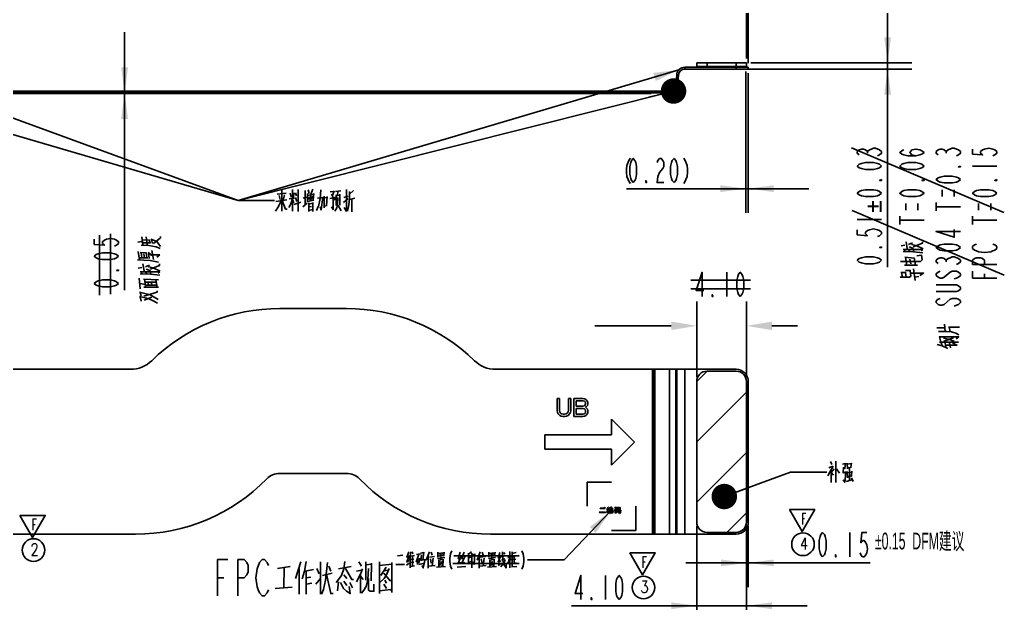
# Model space of a CAD drawing. Header units: millimetres. Extents: x 0 to 210, y 0 to 297.
# Drawn here: x 55.2 to 136.4, y 187.6 to 235.8 of the extents above; entities that cross this region are included whole.
import ezdxf
from ezdxf.enums import TextEntityAlignment as Align

# ---------------------------------------------------------------- set-up
doc = ezdxf.new("R2010")
doc.units = ezdxf.units.MM
doc.header["$LTSCALE"] = 19.36
doc.layers.get('0').update_dxf_attribs({"linetype": 'CONTINUOUS'})
doc.layers.add('00_COSMETICS', color=7, linetype='CONTINUOUS')
doc.layers.add('備註', color=1, linetype='CONTINUOUS')
doc.styles.get("Standard").update_dxf_attribs({"font": 'SIMPLEX.SHX', "width": 0.56})
doc.dimstyles.new('DIMSTYLE_1', dxfattribs={"dimtxt": 2, "dimasz": 2.1, "dimexe": 2, "dimexo": 0.35, "dimgap": 0.5, "dimtad": 1, "dimzin": 0, "dimdsep": 46, "dimtxsty": 'Standard', "dimcen": 0.09, "dimazin": 0, "dimtol": 1, "dimtp": 0.03, "dimtm": 0.03, "dimtfac": 1, "dimtofl": 0, "dimtmove": 0, "dimatfit": 3, "dimfxl": 0, "dimtolj": 1, "dimtzin": 0, "dimarcsym": 0})
doc.dimstyles.new('DIMSTYLE_3', dxfattribs={"dimtxt": 2, "dimasz": 2.1, "dimexe": 2, "dimexo": 0.35, "dimgap": 0.5, "dimtad": 1, "dimzin": 0, "dimdsep": 46, "dimtxsty": 'Standard', "dimcen": 0.09, "dimazin": 0, "dimtp": 0.01, "dimtm": 0.01, "dimtfac": 1, "dimtofl": 0, "dimtmove": 0, "dimatfit": 3, "dimfxl": 0, "dimtolj": 1, "dimtzin": 0, "dimarcsym": 0})
doc.dimstyles.get("Standard").update_dxf_attribs({"dimtxt": 2, "dimasz": 2.1, "dimexe": 2, "dimexo": 0.35, "dimtad": 1, "dimzin": 0, "dimdsep": 46, "dimtxsty": 'Standard', "dimcen": 0.09, "dimazin": 0, "dimtol": 1, "dimtp": 0.01, "dimtm": 0.01, "dimtfac": 1, "dimtofl": 0, "dimtmove": 0, "dimatfit": 3, "dimfxl": 0, "dimtolj": 1, "dimtzin": 0, "dimarcsym": 0})

# ---------------------------------------------------------------- blocks, each defined once
blk = doc.blocks.new('_FILLED')
at = {"color": 0, "linetype": 'ByBlock'}
blk.add_solid([(0, 0), (-1, 0.133), (-1, -0.133)], dxfattribs=at)
blk = doc.blocks.new('*D033')
at = {"color": 2}
for p, q in [((126.777, 232.192), (126.777, 237.192)), ((126.777, 237.192), (126.777, 231.937)), ((115.486, 232.192), (128.777, 232.192)), ((114.636, 231.682), (128.777, 231.682)), ((126.777, 215.35), (126.777, 231.937)), ((126.777, 231.682), (126.777, 215.35))]:
    blk.add_line(p, q, dxfattribs=at)
at = {"color": 2, "xscale": 2.1, "yscale": 2.1, "zscale": 2.1}
for p, rotation in [((126.777, 232.192), 270), ((126.777, 231.682), 90)]:
    blk.add_blockref('_FILLED', p, dxfattribs=dict(at, rotation=rotation))
blk = doc.blocks.new('*D366')
at = {"color": 2}
for p, q in [((63.866, 229.722), (63.866, 234.722)), ((63.866, 234.722), (63.866, 229.697)), ((63.866, 213.446), (63.866, 229.697)), ((63.866, 229.672), (63.866, 213.446))]:
    blk.add_line(p, q, dxfattribs=at)
at = {"color": 2, "xscale": 2.1, "yscale": 2.1, "zscale": 2.1}
for p, rotation in [((63.866, 229.722), 270), ((63.866, 229.672), 90)]:
    blk.add_blockref('_FILLED', p, dxfattribs=dict(at, rotation=rotation))
blk = doc.blocks.new('*D699')
at = {"color": 2}
for p, q in [((115.136, 193.97), (115.136, 188.955)), ((115.286, 193.97), (115.286, 188.955)), ((115.136, 190.955), (110.136, 190.955)), ((110.136, 190.955), (115.211, 190.955)), ((125.34, 190.955), (115.211, 190.955)), ((115.286, 190.955), (125.34, 190.955))]:
    blk.add_line(p, q, dxfattribs=at)
at = {"color": 2, "xscale": 2.1, "yscale": 2.1, "zscale": 2.1}
blk.add_blockref('_FILLED', (115.136, 190.955), dxfattribs=at)
at = {"color": 2, "xscale": 2.1, "yscale": 2.1, "zscale": 2.1, "rotation": 180}
blk.add_blockref('_FILLED', (115.286, 190.955), dxfattribs=at)
blk = doc.blocks.new('*D91212')
at = {"color": 2}
for p, q in [((115.086, 231.482), (115.086, 219.817)), ((115.286, 231.332), (115.286, 219.817)), ((115.086, 221.817), (105.245, 221.817)), ((105.245, 221.817), (115.186, 221.817)), ((120.286, 221.817), (115.186, 221.817)), ((115.286, 221.817), (120.286, 221.817))]:
    blk.add_line(p, q, dxfattribs=at)
at = {"color": 2, "xscale": 2.1, "yscale": 2.1, "zscale": 2.1}
blk.add_blockref('_FILLED', (115.086, 221.817), dxfattribs=at)
at = {"color": 2, "xscale": 2.1, "yscale": 2.1, "zscale": 2.1, "rotation": 180}
blk.add_blockref('_FILLED', (115.286, 221.817), dxfattribs=at)
blk = doc.blocks.new('*D101313')
at = {"color": 2}
for p, q in [((115.136, 232.542), (115.136, 241.853)), ((115.286, 232.182), (115.286, 241.853)), ((115.136, 239.853), (110.136, 239.853)), ((110.136, 239.853), (115.211, 239.853)), ((125.327, 239.853), (115.211, 239.853)), ((115.286, 239.853), (125.327, 239.853))]:
    blk.add_line(p, q, dxfattribs=at)
at = {"color": 2, "xscale": 2.1, "yscale": 2.1, "zscale": 2.1}
blk.add_blockref('_FILLED', (115.136, 239.853), dxfattribs=at)
at = {"color": 2, "xscale": 2.1, "yscale": 2.1, "zscale": 2.1, "rotation": 180}
blk.add_blockref('_FILLED', (115.286, 239.853), dxfattribs=at)
blk = doc.blocks.new('*D212424')
at = {"color": 2}
for p, q in [((111.036, 193.97), (111.036, 185.422)), ((115.136, 193.97), (115.136, 185.422)), ((111.036, 187.422), (100.726, 187.422)), ((100.726, 187.422), (113.086, 187.422)), ((120.136, 187.422), (113.086, 187.422)), ((115.136, 187.422), (120.136, 187.422))]:
    blk.add_line(p, q, dxfattribs=at)
at = {"color": 2, "xscale": 2.1, "yscale": 2.1, "zscale": 2.1}
blk.add_blockref('_FILLED', (111.036, 187.422), dxfattribs=at)
at = {"color": 2, "xscale": 2.1, "yscale": 2.1, "zscale": 2.1, "rotation": 180}
blk.add_blockref('_FILLED', (115.136, 187.422), dxfattribs=at)

msp = doc.modelspace()

# ---------------------------------------------------------------- linework, layer by layer
at = {"color": 7}
for p, q in [((115.136, 232.192), (111.036, 232.192)), ((111.036, 231.892), (111.036, 232.192)), ((115.136, 231.892), (115.136, 232.192)), ((110.063, 231.832), (115.286, 231.832)), ((110.063, 231.682), (115.286, 231.682)), ((115.136, 231.892), (111.036, 231.892)), ((111.086, 231.832), (111.086, 231.892)), ((115.086, 231.832), (115.086, 231.892)), ((115.286, 231.682), (115.286, 231.832)), ((109.311, 230.356), (109.386, 231.212)), ((109.46, 230.343), (109.535, 231.198)), ((42.329, 229.872), (108.783, 229.872)), ((42.329, 229.722), (108.783, 229.722)), ((107.283, 229.672), (43.829, 229.672)), ((107.283, 229.722), (107.283, 229.672)), ((82.157, 211.936), (76.657, 211.936)), ((35.876, 206.92), (64.352, 206.92)), ((94.462, 206.92), (114.286, 206.92)), ((111.886, 206.77), (114.286, 206.77)), ((111.036, 194.32), (111.036, 205.92)), ((115.136, 205.92), (115.136, 194.32)), ((115.286, 194.32), (115.286, 205.92)), ((82.157, 198.336), (76.657, 198.336)), ((35.876, 193.32), (64.767, 193.32)), ((94.047, 193.32), (114.286, 193.32)), ((114.286, 193.47), (111.886, 193.47))]:
    msp.add_line(p, q, dxfattribs=at)
at = {"color": 9}
for p, q in [((111.886, 231.832), (111.886, 232.192)), ((114.286, 231.682), (114.286, 232.192)), ((110.063, 231.682), (110.063, 231.832)), ((109.535, 231.198), (109.386, 231.212)), ((64.767, 229.722), (64.767, 229.872)), ((75.582, 229.722), (75.582, 229.872)), ((76.657, 229.722), (76.657, 229.872)), ((82.157, 229.722), (82.157, 229.872)), ((83.231, 229.722), (83.231, 229.872)), ((94.047, 229.722), (94.047, 229.872)), ((108.783, 229.722), (108.783, 229.872)), ((109.46, 230.343), (109.311, 230.356)), ((108.783, 193.32), (108.783, 206.92)), ((109.311, 193.32), (109.311, 206.92)), ((109.386, 206.92), (109.386, 193.32)), ((110.063, 206.92), (110.063, 193.32))]:
    msp.add_line(p, q, dxfattribs=at)
at = {"color": 2}
for p, q in [((125.11, 224.737), (125.11, 224.877)), ((131.61, 224.737), (131.61, 224.877)), ((133.777, 223.687), (135.777, 223.687)), ((76.818, 221.773), (76.818, 219.967)), ((77.698, 221.741), (77.698, 219.967)), ((78.178, 219.934), (78.178, 221.741)), ((78.764, 221.676), (78.764, 220.483)), ((79.004, 221.709), (79.084, 221.418)), ((79.378, 221.773), (79.218, 221.354)), ((80.044, 221.709), (79.991, 220.967)), ((81.138, 221.644), (81.004, 221.257)), ((81.244, 221.58), (81.698, 221.644)), ((82.151, 221.741), (82.151, 219.934)), ((82.418, 221.354), (82.738, 221.676)), ((131.277, 221.167), (131.277, 221.727)), ((132.277, 221.167), (132.277, 221.727)), ((77.244, 220.902), (76.338, 220.773)), ((76.444, 221.354), (77.191, 221.451)), ((76.604, 221.257), (76.684, 220.935)), ((76.951, 220.87), (77.058, 221.322)), ((77.431, 220.967), (77.884, 221.031)), ((77.511, 221.451), (77.591, 221.128)), ((77.698, 220.935), (77.831, 220.644)), ((77.858, 221.483), (77.751, 221.031)), ((77.964, 221.483), (78.044, 221.225)), ((77.964, 221.096), (78.071, 220.773)), ((78.578, 221.031), (78.871, 221.128)), ((78.951, 221.418), (78.951, 220.709)), ((78.951, 221.257), (79.431, 221.354)), ((78.951, 220.773), (79.458, 220.87)), ((79.031, 221.128), (79.111, 220.935)), ((79.191, 221.322), (79.191, 220.805)), ((79.378, 221.225), (79.218, 220.935)), ((79.458, 221.418), (79.404, 220.87)), ((79.778, 221.031), (80.204, 221.096)), ((79.991, 220.999), (79.858, 220.354)), ((80.311, 221.193), (80.311, 220.225)), ((80.311, 221.064), (80.551, 221.096)), ((80.578, 221.16), (80.524, 220.418)), ((80.791, 220.999), (81.191, 221.096)), ((80.818, 221.547), (81.111, 221.58)), ((80.924, 221.354), (81.058, 221.096)), ((81.218, 221.128), (81.138, 220.87)), ((81.298, 221.322), (81.298, 220.418)), ((81.298, 221.225), (81.618, 221.289)), ((81.458, 221.58), (81.431, 221.257)), ((81.618, 221.354), (81.618, 220.451)), ((81.911, 220.676), (82.311, 220.999)), ((82.311, 221.193), (81.938, 221.096)), ((82.418, 220.935), (82.844, 221.031)), ((82.604, 220.967), (82.604, 219.902)), ((77.831, 220.515), (78.391, 220.709)), ((78.551, 220.322), (78.924, 220.612)), ((79.058, 220.644), (79.058, 219.934)), ((79.058, 220.547), (79.378, 220.612)), ((79.058, 220.322), (79.271, 220.354)), ((79.058, 220.031), (79.378, 220.096)), ((79.378, 220.676), (79.378, 219.934)), ((79.831, 220.354), (79.698, 220.031)), ((80.578, 220.418), (80.311, 220.386)), ((81.484, 220.418), (81.724, 219.999)), ((81.964, 220.257), (82.151, 219.934)), ((128.277, 220.047), (128.277, 220.607)), ((129.277, 220.047), (129.277, 220.607)), ((130.777, 219.977), (130.777, 220.677)), ((130.777, 220.327), (132.777, 220.327)), ((134.277, 220.047), (134.277, 220.607)), ((135.277, 220.047), (135.277, 220.607)), ((124.277, 219.27), (126.277, 219.27)), ((127.777, 218.857), (127.777, 219.557)), ((127.777, 219.207), (129.777, 219.207)), ((133.777, 218.857), (133.777, 219.557)), ((133.777, 219.207), (135.777, 219.207)), ((65.383, 217.153), (65.286, 217.846)), ((65.899, 217.58), (65.383, 217.606)), ((65.737, 217.18), (65.641, 217.846)), ((65.963, 217.34), (65.899, 217.606)), ((66.157, 217.286), (66.092, 217.633)), ((64.963, 217.393), (65.286, 217.473)), ((65.383, 217.34), (65.995, 217.34)), ((66.512, 217.473), (66.834, 217.046)), ((127.906, 217.1), (128.196, 217.153)), ((128.067, 216.807), (129.648, 216.807)), ((128.196, 216.647), (128.164, 216.807)), ((128.39, 216.887), (128.293, 217.447)), ((128.487, 217.207), (128.841, 217.34)), ((128.583, 216.647), (128.519, 216.78)), ((128.551, 217.02), (128.906, 216.887)), ((128.938, 216.62), (128.906, 216.78)), ((129.68, 216.807), (129.551, 216.7)), ((65.092, 215.953), (64.995, 216.646)), ((65.641, 216.513), (65.157, 216.54)), ((65.157, 216.113), (65.77, 216.113)), ((65.221, 216.54), (65.286, 216.113)), ((65.512, 216.113), (65.447, 216.433)), ((65.705, 216.113), (65.641, 216.54)), ((66.125, 216.326), (65.802, 216.54)), ((65.899, 216.06), (65.834, 216.513)), ((66.254, 215.98), (66.125, 216.726)), ((66.77, 216.353), (66.512, 216.166)), ((128.067, 216.647), (128.906, 216.62)), ((128.196, 216.167), (128.97, 216.087)), ((128.358, 215.5), (128.261, 216.14)), ((128.68, 215.607), (128.616, 216.007)), ((128.906, 216.62), (129.68, 216.513)), ((128.97, 216.113), (129.067, 215.5)), ((64.995, 215.26), (65.286, 215.313)), ((65.479, 215.046), (65.383, 215.606)), ((65.576, 215.366), (65.931, 215.5)), ((65.641, 215.18), (65.995, 215.046)), ((128.164, 215.5), (129.229, 215.5)), ((129.035, 214.247), (128.906, 215.207)), ((131.61, 215.777), (131.61, 215.917)), ((65.06, 214.433), (65.157, 213.553)), ((65.157, 214.966), (66.737, 214.966)), ((65.157, 214.806), (65.995, 214.78)), ((65.286, 214.806), (65.254, 214.966)), ((66.673, 214.3), (65.415, 214.353)), ((65.512, 214.326), (65.608, 213.686)), ((65.673, 214.806), (65.608, 214.94)), ((66.028, 214.78), (65.995, 214.94)), ((65.995, 214.78), (66.77, 214.673)), ((66.77, 214.966), (66.641, 214.86)), ((113.51, 214.92), (113.51, 212.92)), ((127.938, 214.913), (127.97, 214.513)), ((129.358, 214.567), (129.003, 214.513)), ((134.777, 214.447), (134.777, 214.797)), ((65.576, 213.926), (65.125, 214.006)), ((65.447, 213.686), (66.673, 213.686)), ((65.576, 214.113), (66.479, 214.113)), ((65.576, 213.873), (66.512, 213.873)), ((65.802, 214.06), (65.834, 213.873)), ((66.125, 213.873), (66.092, 214.06)), ((66.544, 213.686), (66.447, 214.3)), ((65.221, 212.966), (65.157, 213.26)), ((65.221, 212.54), (65.157, 212.886)), ((65.479, 212.62), (66.125, 212.86)), ((111.036, 206.27), (111.036, 212.504)), ((115.136, 206.27), (115.136, 212.504)), ((108.936, 210.504), (102.636, 210.504)), ((117.236, 210.504), (119.336, 210.504)), ((130.841, 210.353), (131.487, 210.353)), ((131.519, 210.033), (131.454, 210.647)), ((131.809, 210.407), (132.712, 210.407)), ((131.906, 210.033), (131.874, 210.407)), ((131.164, 209.153), (131.067, 209.607)), ((131.422, 209.233), (132.196, 209.527)), ((131.067, 209.153), (132.616, 209.153)), ((131.261, 208.86), (131.196, 209.1)), ((131.583, 208.753), (131.519, 209.073)), ((131.97, 208.7), (131.874, 209.1)), ((107.383, 206.856), (107.447, 206.92)), ((107.383, 206.756), (107.546, 206.92)), ((107.383, 206.657), (107.583, 206.857)), ((107.383, 206.557), (107.583, 206.757)), ((107.383, 206.458), (107.583, 206.658)), ((107.383, 206.358), (107.583, 206.558)), ((107.383, 206.259), (107.583, 206.459)), ((107.383, 206.159), (107.583, 206.359)), ((107.383, 206.059), (107.583, 206.259)), ((111.036, 205.92), (111.886, 206.77)), ((107.383, 205.96), (107.583, 206.16)), ((107.383, 205.86), (107.583, 206.06)), ((107.383, 205.761), (107.583, 205.961)), ((107.383, 205.661), (107.583, 205.861)), ((107.383, 205.562), (107.583, 205.762)), ((107.383, 205.462), (107.583, 205.662)), ((107.383, 205.363), (107.583, 205.563)), ((107.383, 205.263), (107.583, 205.463)), ((107.383, 205.163), (107.583, 205.363)), ((107.383, 205.064), (107.583, 205.264)), ((107.383, 204.964), (107.583, 205.164)), ((107.383, 204.865), (107.583, 205.065)), ((107.383, 204.765), (107.583, 204.965)), ((107.383, 204.666), (107.583, 204.866)), ((107.383, 204.566), (107.583, 204.766)), ((107.383, 204.466), (107.583, 204.666)), ((111.036, 200.942), (115.136, 205.042)), ((107.383, 204.367), (107.583, 204.567)), ((107.383, 204.267), (107.583, 204.467)), ((107.383, 204.168), (107.583, 204.368)), ((107.383, 204.068), (107.583, 204.268)), ((107.383, 203.969), (107.583, 204.169)), ((107.383, 203.869), (107.583, 204.069)), ((107.383, 203.77), (107.583, 203.97)), ((107.383, 203.67), (107.583, 203.87)), ((107.383, 203.57), (107.583, 203.77)), ((107.383, 203.471), (107.583, 203.671)), ((107.383, 203.371), (107.583, 203.571)), ((107.383, 203.272), (107.583, 203.472)), ((107.383, 203.172), (107.583, 203.372)), ((107.383, 203.073), (107.583, 203.273)), ((107.383, 202.973), (107.583, 203.173)), ((107.383, 202.874), (107.583, 203.074)), ((107.383, 202.774), (107.583, 202.974)), ((107.383, 202.674), (107.583, 202.874)), ((107.383, 202.575), (107.583, 202.775)), ((107.383, 202.475), (107.583, 202.675)), ((107.383, 202.376), (107.583, 202.576)), ((107.383, 202.276), (107.583, 202.476)), ((107.383, 202.177), (107.583, 202.377)), ((107.383, 202.077), (107.583, 202.277)), ((107.383, 201.977), (107.583, 202.177)), ((107.383, 201.878), (107.583, 202.078)), ((107.383, 201.778), (107.583, 201.978)), ((107.383, 201.679), (107.583, 201.879)), ((107.383, 201.579), (107.583, 201.779)), ((107.383, 201.48), (107.583, 201.68)), ((107.383, 201.38), (107.583, 201.58)), ((107.383, 201.281), (107.583, 201.481)), ((107.383, 201.181), (107.583, 201.381)), ((107.383, 201.081), (107.583, 201.281)), ((107.383, 200.982), (107.583, 201.182)), ((107.383, 200.882), (107.583, 201.082)), ((107.383, 200.783), (107.583, 200.983)), ((107.383, 200.683), (107.583, 200.883)), ((107.383, 200.584), (107.583, 200.784)), ((107.383, 200.484), (107.583, 200.684)), ((107.383, 200.384), (107.583, 200.584)), ((107.383, 200.285), (107.583, 200.485)), ((107.383, 200.185), (107.583, 200.385)), ((107.383, 200.086), (107.583, 200.286)), ((107.383, 199.986), (107.583, 200.186)), ((107.383, 199.887), (107.583, 200.087)), ((107.383, 199.787), (107.583, 199.987)), ((107.383, 199.688), (107.583, 199.888)), ((107.383, 199.588), (107.583, 199.788)), ((111.036, 195.964), (115.136, 200.064)), ((107.383, 199.488), (107.583, 199.688)), ((107.383, 199.389), (107.583, 199.589)), ((107.383, 199.289), (107.583, 199.489)), ((107.383, 199.19), (107.583, 199.39)), ((107.383, 199.09), (107.583, 199.29)), ((107.383, 198.991), (107.583, 199.191)), ((107.383, 198.891), (107.583, 199.091)), ((107.383, 198.792), (107.583, 198.992)), ((121.931, 198.805), (122.251, 198.934)), ((122.064, 199.321), (122.171, 199.063)), ((122.518, 199.353), (122.518, 197.579)), ((123.264, 199.159), (123.051, 199.095)), ((123.238, 198.772), (123.291, 199.192)), ((123.451, 199.192), (123.478, 198.708)), ((123.771, 199.159), (123.478, 199.095)), ((123.744, 198.837), (123.798, 199.192)), ((107.383, 198.692), (107.583, 198.892)), ((107.383, 198.592), (107.583, 198.792)), ((107.383, 198.493), (107.583, 198.693)), ((107.383, 198.393), (107.583, 198.593)), ((107.383, 198.294), (107.583, 198.494)), ((107.383, 198.194), (107.583, 198.394)), ((107.383, 198.095), (107.583, 198.295)), ((107.383, 197.995), (107.583, 198.195)), ((107.383, 197.895), (107.583, 198.095)), ((122.118, 198.611), (122.118, 197.579)), ((122.571, 198.708), (122.811, 198.353)), ((123.131, 198.837), (123.104, 198.353)), ((123.104, 198.385), (123.291, 198.45)), ((123.131, 198.74), (123.291, 198.772)), ((123.451, 198.482), (123.478, 197.966)), ((123.478, 198.772), (123.798, 198.837)), ((123.798, 198.45), (123.478, 198.385)), ((123.478, 198.03), (123.824, 198.127)), ((123.638, 198.772), (123.638, 197.74)), ((123.798, 198.127), (123.824, 198.514)), ((107.383, 197.796), (107.583, 197.996)), ((107.383, 197.696), (107.583, 197.896)), ((107.383, 197.597), (107.583, 197.797)), ((107.383, 197.497), (107.583, 197.697)), ((107.383, 197.398), (107.583, 197.598)), ((107.383, 197.298), (107.583, 197.498)), ((107.383, 197.199), (107.583, 197.399)), ((107.383, 197.099), (107.583, 197.299)), ((123.371, 197.676), (123.851, 197.805)), ((123.798, 197.966), (123.931, 197.676)), ((107.383, 196.999), (107.583, 197.199)), ((107.383, 196.9), (107.583, 197.1)), ((107.383, 196.8), (107.583, 197)), ((107.383, 196.701), (107.583, 196.901)), ((107.383, 196.601), (107.583, 196.801)), ((107.383, 196.502), (107.583, 196.702)), ((107.383, 196.402), (107.583, 196.602)), ((107.383, 196.303), (107.583, 196.503)), ((107.383, 196.203), (107.583, 196.403)), ((107.383, 196.103), (107.583, 196.303)), ((107.383, 196.004), (107.583, 196.204)), ((107.383, 195.904), (107.583, 196.104)), ((107.383, 195.805), (107.583, 196.005)), ((107.383, 195.705), (107.583, 195.905)), ((107.383, 195.606), (107.583, 195.806)), ((107.383, 195.506), (107.583, 195.706)), ((107.383, 195.406), (107.583, 195.606)), ((107.383, 195.307), (107.583, 195.507)), ((107.383, 195.207), (107.583, 195.407)), ((107.383, 195.108), (107.583, 195.308)), ((107.383, 195.008), (107.583, 195.208)), ((107.383, 194.909), (107.583, 195.109)), ((107.383, 194.809), (107.583, 195.009)), ((107.383, 194.71), (107.583, 194.91)), ((113.52, 193.47), (115.136, 195.086)), ((107.383, 194.61), (107.583, 194.81)), ((107.383, 194.51), (107.583, 194.71)), ((107.383, 194.411), (107.583, 194.611)), ((107.383, 194.311), (107.583, 194.511)), ((107.383, 194.212), (107.583, 194.412)), ((107.383, 194.112), (107.583, 194.312)), ((107.383, 194.013), (107.583, 194.213)), ((107.383, 193.913), (107.583, 194.113)), ((107.383, 193.813), (107.583, 194.013)), ((107.383, 193.714), (107.583, 193.914)), ((107.383, 193.614), (107.583, 193.814)), ((107.383, 193.515), (107.583, 193.715)), ((107.383, 193.415), (107.583, 193.615)), ((107.387, 193.32), (107.583, 193.516)), ((107.487, 193.32), (107.583, 193.416)), ((123.66, 193.455), (123.66, 191.455)), ((87.296, 191.874), (87.136, 191.414)), ((87.636, 191.705), (87.576, 191.874)), ((88.116, 191.68), (87.916, 191.003)), ((87.936, 191.656), (88.256, 191.705)), ((88.276, 191.753), (88.536, 191.801)), ((88.336, 191.608), (88.296, 191.172)), ((88.536, 191.85), (88.456, 191.197)), ((88.996, 191.874), (88.736, 191.172)), ((89.156, 191.85), (89.236, 191.584)), ((89.696, 191.826), (89.696, 191.439)), ((90.196, 191.777), (89.696, 191.729)), ((89.876, 191.729), (89.876, 191.56)), ((90.036, 191.729), (90.016, 191.56)), ((90.176, 191.56), (90.216, 191.826)), ((91.536, 191.85), (91.356, 191.293)), ((91.856, 191.85), (91.656, 191.293)), ((92.456, 191.874), (92.216, 191.68)), ((92.216, 191.753), (92.216, 190.906)), ((92.496, 191.753), (92.496, 190.543)), ((92.496, 191.632), (92.736, 191.68)), ((93.196, 191.874), (92.936, 191.172)), ((93.356, 191.85), (93.436, 191.584)), ((93.896, 191.826), (93.896, 191.439)), ((94.396, 191.777), (93.896, 191.729)), ((94.076, 191.729), (94.076, 191.56)), ((94.236, 191.729), (94.216, 191.56)), ((94.376, 191.56), (94.416, 191.826)), ((94.796, 191.801), (94.656, 191.342)), ((95.136, 191.801), (95.216, 191.68)), ((95.636, 191.898), (95.636, 190.543)), ((95.816, 191.874), (95.816, 190.64)), ((95.816, 191.729), (96.156, 191.801)), ((78.389, 191.032), (78.189, 190.355)), ((80.029, 188.371), (80.029, 191.032)), ((83.189, 191.032), (83.389, 190.693)), ((83.749, 191.032), (83.749, 189.532)), ((84.229, 190.839), (83.749, 190.79)), ((84.189, 189.484), (84.229, 190.935)), ((84.869, 191.032), (84.869, 188.419)), ((85.909, 190.839), (84.869, 190.742)), ((85.909, 188.516), (85.909, 190.984)), ((86.236, 190.81), (86.936, 190.834)), ((86.356, 191.535), (86.816, 191.584)), ((87.096, 191.414), (87.296, 191.463)), ((87.096, 191.003), (87.336, 191.148)), ((87.096, 190.761), (87.336, 190.93)), ((87.336, 191.56), (87.136, 191.051)), ((87.416, 191.511), (87.416, 190.543)), ((87.756, 191.56), (87.476, 191.511)), ((87.476, 191.245), (87.716, 191.269)), ((87.476, 190.979), (87.716, 191.003)), ((87.596, 191.535), (87.596, 190.713)), ((88.016, 191.342), (88.016, 190.834)), ((88.016, 191.269), (88.176, 191.293)), ((88.176, 190.979), (88.016, 190.955)), ((88.136, 190.834), (88.496, 190.906)), ((88.176, 191.342), (88.156, 190.979)), ((88.276, 191.148), (88.616, 191.221)), ((88.896, 191.584), (88.896, 190.519)), ((88.996, 191.414), (89.416, 191.487)), ((89.076, 191.293), (89.156, 190.93)), ((89.316, 191.342), (89.236, 190.713)), ((89.656, 191.318), (90.256, 191.39)), ((89.696, 191.511), (90.216, 191.56)), ((90.116, 191.221), (89.776, 191.172)), ((89.776, 191.221), (89.776, 190.592)), ((89.776, 191.027), (90.036, 191.051)), ((90.036, 190.93), (89.776, 190.882)), ((89.776, 190.761), (90.036, 190.785)), ((89.956, 191.463), (89.936, 191.172)), ((90.096, 190.64), (90.136, 191.269)), ((91.336, 191.293), (91.536, 191.342)), ((91.336, 190.93), (91.576, 190.979)), ((91.616, 191.511), (91.376, 190.93)), ((91.636, 191.293), (91.836, 191.342)), ((91.656, 190.93), (91.916, 190.979)), ((91.916, 191.487), (91.676, 190.93)), ((92.196, 190.858), (92.416, 191.1)), ((92.216, 191.366), (92.416, 191.414)), ((93.096, 191.584), (93.096, 190.519)), ((93.196, 191.414), (93.616, 191.487)), ((93.276, 191.293), (93.356, 190.93)), ((93.516, 191.342), (93.436, 190.713)), ((93.856, 191.318), (94.456, 191.39)), ((93.896, 191.511), (94.416, 191.56)), ((94.316, 191.221), (93.976, 191.172)), ((93.976, 191.221), (93.976, 190.592)), ((93.976, 191.027), (94.236, 191.051)), ((94.236, 190.93), (93.976, 190.882)), ((93.976, 190.761), (94.236, 190.785)), ((94.156, 191.463), (94.136, 191.172)), ((94.296, 190.64), (94.336, 191.269)), ((94.636, 191.342), (94.816, 191.414)), ((94.896, 191.124), (94.656, 191.003)), ((94.656, 190.737), (94.896, 190.906)), ((94.876, 191.56), (94.676, 191.027)), ((94.936, 191.414), (95.216, 191.56)), ((94.936, 191.172), (95.256, 191.293)), ((95.636, 191.39), (95.456, 190.882)), ((95.476, 191.39), (95.756, 191.463)), ((95.636, 191.342), (95.736, 191.172)), ((95.856, 191.463), (96.116, 191.535)), ((95.856, 190.906), (96.156, 190.955)), ((95.876, 191.221), (96.116, 191.269)), ((95.976, 191.511), (95.976, 190.93)), ((76.469, 190.5), (77.509, 190.645)), ((77.029, 190.597), (76.989, 188.903)), ((78.189, 190.355), (77.949, 189.677)), ((78.269, 190.5), (78.269, 188.371)), ((78.749, 190.258), (79.429, 190.403)), ((78.829, 190.258), (78.829, 188.371)), ((79.709, 190.5), (79.909, 190.064)), ((80.189, 189.919), (80.989, 190.113)), ((80.709, 190.693), (80.869, 190.258)), ((81.509, 190.452), (82.549, 190.645)), ((81.949, 189.968), (82.189, 189.677)), ((82.989, 190.258), (83.389, 190.355)), ((83.309, 190.016), (83.309, 188.468)), ((85.429, 190.597), (84.989, 189.919)), ((85.269, 190.306), (85.589, 190.355)), ((87.476, 190.664), (87.776, 190.713)), ((88.956, 190.689), (89.476, 190.737)), ((89.596, 190.592), (90.316, 190.664)), ((91.276, 190.592), (91.996, 190.664)), ((93.156, 190.689), (93.676, 190.737)), ((93.796, 190.592), (94.516, 190.664)), ((95.776, 190.616), (96.196, 190.664)), ((71.529, 189.726), (72.054, 189.726)), ((78.829, 189.726), (79.229, 189.774)), ((79.309, 189.29), (78.829, 189.193)), ((79.629, 189.193), (80.029, 189.677)), ((81.509, 189.387), (81.429, 188.661)), ((81.949, 189.435), (82.189, 189.097)), ((82.429, 189.339), (82.669, 188.903)), ((83.309, 189.871), (83.549, 189.581)), ((84.909, 189.339), (85.269, 189.677)), ((85.229, 189.193), (85.469, 188.855)), ((85.309, 189.532), (85.469, 189.29)), ((103.526, 189.922), (103.526, 187.922)), ((76.269, 188.855), (77.669, 188.952)), ((84.869, 188.661), (85.829, 188.758)), ((85.909, 188.613), (85.829, 188.758))]:
    msp.add_line(p, q, dxfattribs=at)
at = {"color": 4}
for p, q in [((107.383, 206.92), (107.383, 193.32)), ((107.583, 206.92), (107.583, 193.32)), ((104.006, 197.62), (102.006, 197.62)), ((102.006, 197.62), (102.006, 195.62)), ((103.006, 195.138), (103.459, 195.138)), ((103.016, 195.108), (103.006, 195.138)), ((103.547, 195.108), (103.016, 195.108)), ((103.065, 195.472), (103.399, 195.472)), ((103.085, 195.443), (103.065, 195.472)), ((103.488, 195.443), (103.085, 195.443)), ((103.399, 195.472), (103.439, 195.512)), ((103.439, 195.512), (103.449, 195.512)), ((103.449, 195.512), (103.498, 195.453)), ((103.459, 195.138), (103.488, 195.177)), ((103.498, 195.453), (103.488, 195.443)), ((103.488, 195.177), (103.498, 195.177)), ((103.498, 195.177), (103.557, 195.118)), ((103.557, 195.118), (103.547, 195.108)), ((103.626, 195.364), (103.646, 195.374)), ((103.655, 195.315), (103.626, 195.364)), ((103.626, 195.128), (103.842, 195.167)), ((103.655, 195.069), (103.626, 195.128)), ((103.636, 195.236), (103.655, 195.246)), ((103.665, 195.187), (103.636, 195.236)), ((103.646, 195.374), (103.685, 195.453)), ((103.734, 195.345), (103.655, 195.315)), ((103.655, 195.246), (103.685, 195.266)), ((103.852, 195.148), (103.655, 195.069)), ((103.705, 195.197), (103.665, 195.187)), ((103.685, 195.453), (103.714, 195.551)), ((103.744, 195.463), (103.685, 195.374)), ((103.685, 195.374), (103.754, 195.374)), ((103.685, 195.266), (103.734, 195.345)), ((103.813, 195.384), (103.705, 195.246)), ((103.705, 195.246), (103.823, 195.256)), ((103.823, 195.236), (103.705, 195.197)), ((103.714, 195.551), (103.773, 195.512)), ((103.773, 195.512), (103.744, 195.463)), ((103.754, 195.374), (103.793, 195.463)), ((103.793, 195.463), (103.842, 195.423)), ((103.793, 195.285), (103.842, 195.384)), ((103.793, 195.276), (103.793, 195.285)), ((103.803, 195.276), (103.793, 195.276)), ((103.862, 195.345), (103.803, 195.276)), ((103.842, 195.423), (103.813, 195.384)), ((103.823, 195.256), (103.832, 195.246)), ((103.832, 195.246), (103.823, 195.236)), ((103.842, 195.384), (103.882, 195.482)), ((103.842, 195.167), (103.852, 195.167)), ((103.852, 195.167), (103.852, 195.148)), ((103.862, 195.03), (103.862, 195.345)), ((103.872, 195.02), (103.862, 195.03)), ((103.911, 195.039), (103.872, 195.02)), ((103.882, 195.482), (103.901, 195.551)), ((103.901, 195.551), (103.96, 195.522)), ((103.941, 195.502), (103.911, 195.433)), ((103.911, 195.433), (104.069, 195.433)), ((103.911, 195.413), (103.98, 195.413)), ((103.911, 195.335), (103.911, 195.413)), ((103.98, 195.335), (103.911, 195.335)), ((103.911, 195.305), (103.98, 195.305)), ((103.911, 195.226), (103.911, 195.305)), ((103.98, 195.226), (103.911, 195.226)), ((103.911, 195.197), (103.98, 195.197)), ((103.911, 195.098), (103.911, 195.197)), ((103.98, 195.098), (103.911, 195.098)), ((104.157, 195.079), (103.911, 195.079)), ((103.911, 195.079), (103.911, 195.039)), ((103.96, 195.512), (103.941, 195.502)), ((103.96, 195.561), (103.97, 195.561)), ((103.96, 195.551), (103.96, 195.561)), ((103.98, 195.512), (103.96, 195.551)), ((103.96, 195.522), (103.96, 195.512)), ((103.97, 195.561), (104.029, 195.512)), ((104, 195.463), (103.98, 195.512)), ((103.98, 195.413), (103.98, 195.335)), ((103.98, 195.305), (103.98, 195.226)), ((103.98, 195.197), (103.98, 195.098)), ((104, 195.443), (104, 195.463)), ((104.029, 195.443), (104, 195.443)), ((104.029, 195.512), (104.049, 195.502)), ((104.049, 195.482), (104.029, 195.443)), ((104.138, 195.413), (104.029, 195.413)), ((104.029, 195.413), (104.029, 195.335)), ((104.029, 195.335), (104.059, 195.335)), ((104.128, 195.305), (104.029, 195.305)), ((104.029, 195.305), (104.029, 195.226)), ((104.029, 195.226), (104.069, 195.226)), ((104.138, 195.197), (104.029, 195.197)), ((104.029, 195.197), (104.029, 195.098)), ((104.029, 195.098), (104.088, 195.098)), ((104.049, 195.502), (104.049, 195.482)), ((104.059, 195.335), (104.088, 195.354)), ((104.069, 195.433), (104.098, 195.472)), ((104.069, 195.226), (104.098, 195.256)), ((104.088, 195.354), (104.098, 195.354)), ((104.088, 195.098), (104.108, 195.138)), ((104.098, 195.472), (104.147, 195.423)), ((104.098, 195.354), (104.138, 195.325)), ((104.098, 195.256), (104.147, 195.207)), ((104.108, 195.138), (104.118, 195.138)), ((104.118, 195.138), (104.157, 195.079)), ((104.138, 195.325), (104.128, 195.305)), ((104.147, 195.423), (104.138, 195.413)), ((104.147, 195.207), (104.138, 195.197)), ((104.256, 195.236), (104.305, 195.335)), ((104.266, 195.226), (104.256, 195.236)), ((104.266, 195.522), (104.423, 195.522)), ((104.275, 195.502), (104.266, 195.522)), ((104.275, 195.226), (104.266, 195.226)), ((104.344, 195.502), (104.275, 195.502)), ((104.315, 195.276), (104.275, 195.226)), ((104.305, 195.335), (104.334, 195.423)), ((104.315, 195.049), (104.315, 195.276)), ((104.364, 195.079), (104.315, 195.049)), ((104.334, 195.423), (104.344, 195.502)), ((104.403, 195.502), (104.364, 195.364)), ((104.364, 195.364), (104.403, 195.364)), ((104.364, 195.335), (104.403, 195.335)), ((104.364, 195.167), (104.364, 195.335)), ((104.403, 195.167), (104.364, 195.167)), ((104.403, 195.138), (104.364, 195.138)), ((104.364, 195.138), (104.364, 195.079)), ((104.492, 195.502), (104.403, 195.502)), ((104.403, 195.364), (104.423, 195.384)), ((104.403, 195.335), (104.403, 195.167)), ((104.403, 195.108), (104.403, 195.138)), ((104.413, 195.098), (104.403, 195.108)), ((104.452, 195.118), (104.413, 195.098)), ((104.423, 195.522), (104.452, 195.551)), ((104.423, 195.384), (104.472, 195.354)), ((104.452, 195.551), (104.462, 195.551)), ((104.472, 195.345), (104.452, 195.325)), ((104.452, 195.325), (104.452, 195.118)), ((104.462, 195.551), (104.492, 195.502)), ((104.462, 195.217), (104.63, 195.217)), ((104.472, 195.187), (104.462, 195.217)), ((104.472, 195.354), (104.472, 195.345)), ((104.699, 195.187), (104.472, 195.187)), ((104.482, 195.295), (104.502, 195.315)), ((104.531, 195.256), (104.482, 195.295)), ((104.492, 195.532), (104.659, 195.532)), ((104.512, 195.502), (104.492, 195.532)), ((104.502, 195.315), (104.531, 195.482)), ((104.659, 195.502), (104.512, 195.502)), ((104.531, 195.482), (104.59, 195.453)), ((104.551, 195.276), (104.531, 195.256)), ((104.571, 195.433), (104.551, 195.305)), ((104.551, 195.305), (104.639, 195.305)), ((104.718, 195.276), (104.551, 195.276)), ((104.59, 195.443), (104.571, 195.433)), ((104.59, 195.453), (104.59, 195.443)), ((104.6, 195.108), (104.679, 195.098)), ((104.6, 195.089), (104.6, 195.108)), ((104.639, 195.079), (104.6, 195.089)), ((104.63, 195.217), (104.649, 195.246)), ((104.639, 195.305), (104.659, 195.502)), ((104.649, 195.069), (104.639, 195.079)), ((104.649, 195.246), (104.659, 195.246)), ((104.659, 195.039), (104.649, 195.069)), ((104.659, 195.532), (104.689, 195.561)), ((104.659, 195.246), (104.699, 195.197)), ((104.669, 195.03), (104.659, 195.039)), ((104.718, 195.059), (104.669, 195.03)), ((104.679, 195.098), (104.699, 195.118)), ((104.689, 195.561), (104.738, 195.512)), ((104.718, 195.482), (104.689, 195.305)), ((104.689, 195.305), (104.718, 195.305)), ((104.699, 195.118), (104.718, 195.276)), ((104.699, 195.197), (104.699, 195.187)), ((104.738, 195.502), (104.718, 195.482)), ((104.718, 195.305), (104.738, 195.335)), ((104.748, 195.098), (104.718, 195.059)), ((104.738, 195.512), (104.738, 195.502)), ((104.738, 195.335), (104.787, 195.295)), ((104.777, 195.266), (104.748, 195.098)), ((104.787, 195.285), (104.777, 195.266)), ((104.787, 195.295), (104.787, 195.285)), ((106.006, 193.62), (106.006, 195.62)), ((106.006, 193.62), (104.006, 193.62))]:
    msp.add_line(p, q, dxfattribs=at)
at = {"color": 2}
for points in [[(124.444, 224.597), (124.277, 224.737), (124.277, 224.877), (124.444, 225.017), (124.61, 225.087), (124.777, 225.087), (124.944, 225.017), (125.11, 224.877), (125.277, 225.017), (125.444, 225.087), (125.61, 225.157), (125.777, 225.157), (126.11, 225.017)], [(126.11, 225.017), (126.277, 224.877), (126.277, 224.737), (126.11, 224.597), (125.944, 224.527)], [(129.11, 224.527), (128.777, 224.597), (128.61, 224.807), (128.777, 225.017), (129.11, 225.087), (129.444, 225.017), (129.61, 224.947), (129.777, 224.807), (129.61, 224.667), (129.444, 224.597), (129.11, 224.527), (128.444, 224.527), (128.11, 224.597), (127.944, 224.667), (127.777, 224.807), (127.944, 224.947), (128.11, 225.017)], [(130.944, 224.597), (130.777, 224.737), (130.777, 224.877), (130.944, 225.017), (131.11, 225.087), (131.277, 225.087), (131.444, 225.017), (131.61, 224.877), (131.777, 225.017), (132.11, 225.157)], [(132.11, 225.157), (132.277, 225.157), (132.444, 225.087), (132.61, 225.017), (132.777, 224.877), (132.777, 224.737), (132.61, 224.597), (132.444, 224.527)], [(133.777, 225.087), (133.777, 224.667), (134.61, 224.597), (134.444, 224.737), (134.444, 224.877), (134.61, 225.017), (134.777, 225.087), (135.11, 225.157), (135.444, 225.087), (135.61, 225.017), (135.777, 224.877), (135.777, 224.737), (135.61, 224.597), (135.444, 224.527)], [(105.805, 222.317), (105.665, 222.483), (105.595, 222.65), (105.525, 222.983), (105.525, 223.65), (105.595, 223.983), (105.665, 224.15), (105.805, 224.317), (105.945, 224.15), (106.015, 223.983), (106.085, 223.65), (106.085, 222.983), (106.015, 222.65), (105.945, 222.483), (105.805, 222.317)], [(107.765, 223.983), (107.835, 224.15), (107.975, 224.317), (108.115, 224.317), (108.255, 224.15), (108.325, 223.983), (108.325, 223.65), (108.255, 223.483)], [(109.165, 222.317), (109.025, 222.483), (108.955, 222.65), (108.885, 222.983), (108.885, 223.65), (108.955, 223.983), (109.025, 224.15), (109.165, 224.317), (109.305, 224.15), (109.375, 223.983), (109.445, 223.65), (109.445, 222.983), (109.375, 222.65), (109.305, 222.483), (109.165, 222.317)], [(108.255, 223.483), (107.975, 223.15), (107.835, 222.817), (107.765, 222.317), (108.325, 222.317)], [(126.277, 223.687), (126.11, 223.547), (125.944, 223.477), (125.61, 223.407), (124.944, 223.407), (124.61, 223.477), (124.444, 223.547), (124.277, 223.687), (124.444, 223.827), (124.61, 223.897), (124.944, 223.967), (125.61, 223.967), (125.944, 223.897), (126.11, 223.827), (126.277, 223.687)], [(129.777, 223.687), (129.61, 223.547), (129.444, 223.477), (129.11, 223.407), (128.444, 223.407), (128.11, 223.477), (127.944, 223.547), (127.777, 223.687), (127.944, 223.827), (128.11, 223.897), (128.444, 223.967), (129.11, 223.967), (129.444, 223.897), (129.61, 223.827), (129.777, 223.687)], [(132.777, 223.687), (132.777, 223.617), (132.61, 223.617), (132.777, 223.687)], [(106.925, 222.317), (106.855, 222.317), (106.855, 222.483), (106.925, 222.317)], [(126.277, 222.567), (126.277, 222.497), (126.11, 222.497), (126.277, 222.567)], [(129.777, 222.567), (129.777, 222.497), (129.61, 222.497), (129.777, 222.567)], [(132.777, 222.567), (132.61, 222.427), (132.444, 222.357), (132.11, 222.287), (131.444, 222.287), (131.11, 222.357), (130.944, 222.427), (130.777, 222.567), (130.944, 222.707), (131.11, 222.777), (131.444, 222.847), (132.11, 222.847), (132.444, 222.777), (132.61, 222.707), (132.777, 222.567)], [(135.777, 222.567), (135.777, 222.497), (135.61, 222.497), (135.777, 222.567)], [(126.277, 221.447), (126.11, 221.307), (125.944, 221.237), (125.61, 221.167), (124.944, 221.167), (124.61, 221.237), (124.444, 221.307), (124.277, 221.447), (124.444, 221.587), (124.61, 221.657), (124.944, 221.727), (125.61, 221.727), (125.944, 221.657), (126.11, 221.587), (126.277, 221.447)], [(129.777, 221.447), (129.61, 221.307), (129.444, 221.237), (129.11, 221.167), (128.444, 221.167), (128.11, 221.237), (127.944, 221.307), (127.777, 221.447), (127.944, 221.587), (128.11, 221.657), (128.444, 221.727), (129.11, 221.727), (129.444, 221.657), (129.61, 221.587), (129.777, 221.447)], [(135.777, 221.447), (135.61, 221.307), (135.444, 221.237), (135.11, 221.167), (134.444, 221.167), (134.11, 221.237), (133.944, 221.307), (133.777, 221.447), (133.944, 221.587), (134.11, 221.657), (134.444, 221.727), (135.11, 221.727), (135.444, 221.657), (135.61, 221.587), (135.777, 221.447)], [(76.844, 220.838), (77.138, 220.128), (77.271, 220.128)], [(77.698, 220.999), (77.564, 220.58), (77.404, 220.257)], [(80.204, 221.128), (80.071, 220.064), (79.991, 220.322)], [(81.058, 221.031), (81.058, 220.096), (80.924, 220.322)], [(81.458, 221.096), (81.431, 220.483), (81.378, 220.225), (81.191, 219.967)], [(82.418, 221.58), (82.418, 220.967), (82.364, 220.483), (82.231, 219.967)], [(76.764, 220.805), (76.551, 220.354), (76.311, 219.967)], [(124.277, 218.43), (124.277, 218.01), (125.11, 217.94), (124.944, 218.08), (124.944, 218.22), (125.11, 218.36), (125.277, 218.43), (125.61, 218.5), (125.944, 218.43), (126.11, 218.36), (126.277, 218.22), (126.277, 218.08), (126.11, 217.94), (125.944, 217.87)], [(132.777, 218.297), (130.777, 218.297), (132.277, 217.807), (132.277, 218.437)], [(61.366, 217.646), (61.366, 217.226), (62.2, 217.156), (62.033, 217.296), (62.033, 217.436), (62.2, 217.576), (62.366, 217.646), (62.7, 217.716), (63.033, 217.646), (63.2, 217.576), (63.366, 217.436), (63.366, 217.296), (63.2, 217.156), (63.033, 217.086)], [(66.512, 217.473), (66.318, 217.553), (66.028, 217.66)], [(66.254, 217.286), (66.834, 217.766), (66.834, 217.873)], [(65.221, 217.153), (65.866, 217.126), (66.479, 217.02), (66.802, 216.886)], [(126.277, 217.03), (126.277, 216.96), (126.11, 216.96), (126.277, 217.03)], [(128.745, 217.207), (129.132, 217.127), (129.712, 216.86)], [(128.874, 217.02), (129.648, 217.313), (129.648, 217.447)], [(132.777, 216.967), (132.61, 216.827), (132.444, 216.757), (132.11, 216.687), (131.444, 216.687), (131.11, 216.757), (130.944, 216.827), (130.777, 216.967), (130.944, 217.107), (131.11, 217.177), (131.444, 217.247), (132.11, 217.247), (132.444, 217.177), (132.61, 217.107), (132.777, 216.967)], [(135.444, 217.247), (135.61, 217.177), (135.777, 217.037), (135.777, 216.897), (135.61, 216.757), (135.444, 216.687), (135.277, 216.617), (134.777, 216.547), (134.277, 216.617), (134.11, 216.687), (133.944, 216.757), (133.777, 216.897), (133.777, 217.037), (133.944, 217.177), (134.11, 217.247)], [(63.366, 216.246), (63.2, 216.106), (63.033, 216.036), (62.7, 215.966), (62.033, 215.966), (61.7, 216.036), (61.533, 216.106), (61.366, 216.246), (61.533, 216.386), (61.7, 216.456), (62.033, 216.526), (62.7, 216.526), (63.033, 216.456), (63.2, 216.386), (63.366, 216.246)], [(64.931, 215.953), (65.963, 215.9), (66.673, 215.766)], [(65.995, 216.3), (66.189, 216.353), (66.77, 216.353)], [(126.277, 215.91), (126.11, 215.77), (125.944, 215.7), (125.61, 215.63), (124.944, 215.63), (124.61, 215.7), (124.444, 215.77), (124.277, 215.91), (124.444, 216.05), (124.61, 216.12), (124.944, 216.19), (125.61, 216.19), (125.944, 216.12), (126.11, 216.05), (126.277, 215.91)], [(127.841, 215.82), (129.487, 215.82), (129.551, 215.873), (129.616, 215.953), (129.583, 216.327), (129.196, 216.273)], [(130.944, 215.637), (130.777, 215.777), (130.777, 215.917), (130.944, 216.057), (131.11, 216.127), (131.277, 216.127), (131.444, 216.057), (131.61, 215.917), (131.777, 216.057), (131.944, 216.127), (132.11, 216.197), (132.277, 216.197)], [(132.277, 216.197), (132.61, 216.057), (132.777, 215.917), (132.777, 215.777), (132.61, 215.637), (132.444, 215.567)], [(135.777, 215.567), (133.777, 215.567), (133.777, 215.917), (133.944, 216.057), (134.11, 216.127), (134.444, 216.127), (134.61, 216.057), (134.777, 215.917), (134.777, 215.567)], [(65.834, 215.366), (66.221, 215.286), (66.802, 215.02)], [(65.963, 215.18), (66.737, 215.473), (66.737, 215.606)], [(63.366, 215.126), (63.366, 215.056), (63.2, 215.056), (63.366, 215.126)], [(111.48, 212.92), (111.48, 214.92), (110.99, 213.42), (111.62, 213.42)], [(114.63, 212.92), (114.49, 213.087), (114.42, 213.253), (114.35, 213.587), (114.35, 214.253), (114.42, 214.587), (114.49, 214.753), (114.63, 214.92), (114.77, 214.753), (114.84, 214.587), (114.91, 214.253), (114.91, 213.587), (114.84, 213.253), (114.77, 213.087), (114.63, 212.92)], [(127.809, 214.513), (128.583, 214.513), (128.68, 214.593), (128.648, 215.073), (128.261, 215.073)], [(127.874, 214.913), (128.261, 214.913), (128.293, 214.513)], [(128.648, 214.86), (129.745, 214.86), (129.422, 214.647)], [(131.11, 215.007), (130.944, 214.937), (130.777, 214.797), (130.777, 214.657), (130.944, 214.517), (131.11, 214.447), (131.277, 214.447), (131.444, 214.517), (131.944, 214.937)], [(131.944, 214.937), (132.11, 215.007), (132.444, 215.007), (132.61, 214.937), (132.777, 214.797), (132.777, 214.657), (132.61, 214.517), (132.444, 214.447), (132.277, 214.377)], [(135.777, 214.447), (133.777, 214.447), (133.777, 215.007)], [(63.366, 214.006), (63.2, 213.866), (63.033, 213.796), (62.7, 213.726), (62.033, 213.726), (61.7, 213.796), (61.533, 213.866), (61.366, 214.006), (61.533, 214.146), (61.7, 214.216), (62.033, 214.286), (62.7, 214.286), (63.033, 214.216), (63.2, 214.146), (63.366, 214.006)], [(130.777, 213.887), (132.444, 213.887), (132.61, 213.817), (132.777, 213.677), (132.777, 213.537), (132.61, 213.397), (132.444, 213.327), (130.777, 213.327)], [(65.092, 213.286), (65.963, 213.073), (66.641, 212.673)], [(65.092, 212.913), (65.802, 212.753), (66.221, 212.566), (66.576, 212.38)], [(65.447, 212.94), (66.544, 213.286), (66.544, 213.393)], [(112.39, 212.92), (112.32, 212.92), (112.32, 213.087), (112.39, 212.92)], [(131.11, 212.767), (130.944, 212.697), (130.777, 212.557), (130.777, 212.417), (130.944, 212.277), (131.11, 212.207), (131.277, 212.207), (131.444, 212.277)], [(131.444, 212.277), (131.944, 212.697), (132.11, 212.767), (132.444, 212.767), (132.61, 212.697), (132.777, 212.557), (132.777, 212.417), (132.61, 212.277), (132.444, 212.207), (132.277, 212.137)], [(130.97, 210.033), (131.648, 210.033), (132.035, 210.007), (132.39, 209.9), (132.648, 209.767)], [(131.035, 209.607), (132.648, 209.607), (132.422, 209.447)], [(131.39, 209.5), (131.809, 209.393), (132.261, 209.233)], [(130.874, 208.967), (131.261, 208.86), (131.745, 208.647)], [(131.551, 208.913), (132.487, 208.913), (132.132, 209.1)], [(122.278, 198.934), (122.064, 198.547), (121.851, 198.127)], [(122.358, 198.708), (122.118, 198.417), (122.304, 198.192)], [(123.318, 198.482), (123.291, 198.095), (123.238, 197.611), (123.104, 197.805)], [(121.42, 191.455), (121.28, 191.621), (121.21, 191.788), (121.14, 192.121), (121.14, 192.788), (121.21, 193.121), (121.28, 193.288), (121.42, 193.455), (121.56, 193.288), (121.63, 193.121), (121.7, 192.788), (121.7, 192.121), (121.63, 191.788), (121.56, 191.621), (121.42, 191.455)], [(125.06, 193.455), (124.64, 193.455), (124.57, 192.621), (124.71, 192.788), (124.85, 192.788), (124.99, 192.621), (125.06, 192.455), (125.13, 192.121), (125.06, 191.788), (124.99, 191.621), (124.85, 191.455), (124.71, 191.455), (124.57, 191.621), (124.5, 191.788)], [(87.476, 191.874), (87.416, 191.535), (87.316, 191.245)], [(90.848, 191.947), (90.743, 191.697), (90.691, 191.322), (90.691, 191.072), (90.743, 190.697), (90.848, 190.447)], [(92.756, 191.705), (92.676, 190.834), (92.576, 191.051)], [(95.016, 191.874), (95.056, 191.172), (95.136, 190.834)], [(96.623, 191.947), (96.728, 191.697), (96.781, 191.322), (96.781, 191.072), (96.728, 190.697), (96.623, 190.447)], [(122.54, 191.455), (122.47, 191.455), (122.47, 191.621), (122.54, 191.455)], [(71.529, 188.226), (71.529, 191.226), (72.369, 191.226)], [(73.209, 188.226), (73.209, 191.226), (73.734, 191.226), (73.944, 190.976), (74.049, 190.726), (74.049, 190.226), (73.944, 189.976), (73.734, 189.726), (73.209, 189.726)], [(74.784, 190.476), (74.994, 190.976), (75.204, 191.226), (75.414, 191.226), (75.624, 190.976), (75.729, 190.726)], [(78.829, 191.081), (78.709, 190.258), (78.509, 189.629)], [(80.589, 190.984), (80.429, 189.532), (80.269, 188.758), (80.109, 188.371)], [(82.029, 191.081), (81.949, 190.452), (81.749, 189.919), (81.309, 189.339)], [(88.636, 191.269), (88.496, 190.543), (88.396, 190.737)], [(95.236, 191.172), (95.116, 190.93), (94.876, 190.64)], [(95.136, 190.834), (95.316, 190.543), (95.316, 190.858)], [(75.729, 188.726), (75.624, 188.476), (75.414, 188.226), (75.204, 188.226), (74.994, 188.476), (74.889, 188.726), (74.784, 188.976), (74.679, 189.726), (74.784, 190.476)], [(80.509, 190.016), (80.869, 188.419), (81.069, 188.419)], [(82.069, 190.5), (82.589, 189.581), (82.749, 189.581)], [(83.469, 190.452), (83.309, 190.016), (82.989, 189.387)], [(83.989, 190.5), (83.909, 189.581), (83.789, 189)], [(85.229, 190.113), (85.749, 189.484), (85.869, 189.532)], [(85.269, 189.677), (85.429, 189.919), (85.669, 190.5)], [(81.669, 189.339), (81.909, 188.855), (82.149, 188.613), (82.469, 188.419), (82.389, 189)], [(84.429, 189.193), (84.429, 188.613), (84.109, 188.613), (83.989, 188.71), (83.989, 189.677)], [(101.496, 187.922), (101.496, 189.922), (101.006, 188.422), (101.636, 188.422)], [(104.646, 187.922), (104.506, 188.088), (104.436, 188.255), (104.366, 188.588), (104.366, 189.255), (104.436, 189.588), (104.506, 189.755), (104.646, 189.922), (104.786, 189.755), (104.856, 189.588), (104.926, 189.255), (104.926, 188.588), (104.856, 188.255), (104.786, 188.088), (104.646, 187.922)], [(83.389, 188.468), (83.589, 188.71), (83.789, 189)], [(102.406, 187.922), (102.336, 187.922), (102.336, 188.088), (102.406, 187.922)]]:
    msp.add_lwpolyline(points, dxfattribs=at)
at = {"color": 7}
for centre, radius, start, end in [((110.063, 231.152), 0.68, 90, 175), ((110.063, 231.152), 0.53, 90, 175), ((108.783, 230.402), 0.53, 270, 355), ((108.783, 230.402), 0.68, 270, 355), ((76.657, 196.836), 15.1, 90, 134.35876), ((82.157, 196.836), 15.1, 45.64124, 90), ((64.352, 209.42), 2.5, 270, 314.35876), ((94.462, 209.42), 2.5, 225.64124, 270), ((111.886, 205.92), 0.85, 90, 180), ((114.286, 205.92), 1, 0, 90), ((114.286, 205.92), 0.85, 0, 90), ((76.657, 196.836), 1.5, 90, 135.74876), ((82.157, 196.836), 1.5, 44.25124, 90), ((64.767, 208.42), 15.1, 270, 315.74876), ((94.047, 208.42), 15.1, 224.25124, 270), ((111.886, 194.32), 0.85, 180, 270), ((114.286, 194.32), 1, 270, 360), ((114.286, 194.32), 0.85, 270, 360)]:
    msp.add_arc(centre, radius, start, end, dxfattribs=at)
at = {"color": 2}
for points in [[(125.122, 220.433), (125.5, 220.27), (125.122, 220.27)], [(125.5, 220.27), (125.122, 220.433), (125.5, 220.433)], [(125.5, 220.433), (125.5, 220.811), (125.664, 219.902)], [(125.664, 220.27), (125.664, 219.902), (125.5, 220.811)], [(125.664, 220.433), (125.664, 220.27), (125.5, 220.811)], [(125.664, 220.433), (125.5, 220.811), (125.664, 220.811)], [(125.5, 220.27), (125.5, 220.433), (125.664, 219.902)], [(125.5, 220.27), (125.664, 219.902), (125.5, 219.902)], [(125.664, 220.433), (126.032, 220.27), (125.664, 220.27)], [(126.032, 220.27), (125.664, 220.433), (126.032, 220.433)], [(126.124, 220.811), (126.277, 219.902), (126.124, 219.902)], [(126.277, 219.902), (126.124, 220.811), (126.277, 220.811)], [(108.936, 210.154), (108.936, 210.854), (111.036, 210.504)], [(117.236, 210.854), (117.236, 210.154), (115.136, 210.504)]]:
    msp.add_solid(points, dxfattribs=at)
at = {"layer": '00_COSMETICS', "color": 2}
for p, q in [((99.712, 204.52), (99.524, 204.52)), ((99.524, 204.52), (99.524, 203.531)), ((99.712, 203.531), (99.712, 204.52)), ((100.649, 204.52), (100.462, 204.52)), ((100.462, 204.52), (100.462, 203.531)), ((100.649, 203.531), (100.649, 204.52)), ((100.899, 204.52), (101.649, 204.52)), ((100.899, 203.02), (100.899, 204.52)), ((101.681, 204.329), (101.087, 204.329)), ((101.087, 204.329), (101.087, 203.882)), ((101.087, 203.882), (101.681, 203.882)), ((101.649, 204.52), (101.806, 204.488)), ((101.774, 204.297), (101.681, 204.329)), ((101.681, 203.882), (101.774, 203.914)), ((101.837, 204.233), (101.774, 204.297)), ((101.774, 203.914), (101.837, 203.978)), ((101.806, 204.488), (101.931, 204.392)), ((101.868, 204.137), (101.837, 204.233)), ((101.837, 203.978), (101.868, 204.073)), ((101.868, 204.073), (101.868, 204.137)), ((101.931, 203.818), (101.868, 203.786)), ((101.868, 203.786), (101.931, 203.754)), ((101.931, 204.392), (102.024, 204.265)), ((102.024, 203.946), (101.931, 203.818)), ((102.024, 204.265), (102.056, 204.169)), ((102.056, 204.041), (102.024, 203.946)), ((102.056, 204.169), (102.056, 204.041)), ((99.524, 203.531), (99.556, 203.371)), ((99.556, 203.371), (99.618, 203.243)), ((99.618, 203.243), (99.743, 203.116)), ((99.743, 203.403), (99.712, 203.531)), ((99.806, 203.307), (99.743, 203.403)), ((99.743, 203.116), (99.868, 203.052)), ((99.899, 203.243), (99.806, 203.307)), ((99.868, 203.052), (100.024, 203.02)), ((100.024, 203.212), (99.899, 203.243)), ((100.149, 203.212), (100.024, 203.212)), ((100.024, 203.02), (100.149, 203.02)), ((100.274, 203.243), (100.149, 203.212)), ((100.149, 203.02), (100.306, 203.052)), ((100.368, 203.307), (100.274, 203.243)), ((100.306, 203.052), (100.431, 203.116)), ((100.431, 203.403), (100.368, 203.307)), ((100.462, 203.531), (100.431, 203.403)), ((100.431, 203.116), (100.556, 203.243)), ((100.556, 203.243), (100.618, 203.371)), ((100.618, 203.371), (100.649, 203.531)), ((101.649, 203.02), (100.899, 203.02)), ((101.087, 203.69), (101.681, 203.69)), ((101.087, 203.212), (101.087, 203.69)), ((101.681, 203.212), (101.087, 203.212)), ((101.806, 203.052), (101.649, 203.02)), ((101.681, 203.69), (101.774, 203.658)), ((101.774, 203.243), (101.681, 203.212)), ((101.774, 203.658), (101.837, 203.595)), ((101.837, 203.307), (101.774, 203.243)), ((101.931, 203.148), (101.806, 203.052)), ((101.837, 203.595), (101.868, 203.499)), ((101.868, 203.403), (101.837, 203.307)), ((101.868, 203.499), (101.868, 203.403)), ((101.931, 203.754), (102.024, 203.626)), ((102.024, 203.275), (101.931, 203.148)), ((102.024, 203.626), (102.056, 203.531)), ((102.056, 203.371), (102.024, 203.275)), ((102.056, 203.531), (102.056, 203.371)), ((104.006, 202.82), (105.906, 200.92)), ((104.006, 202.82), (104.006, 201.52)), ((104.006, 201.52), (98.506, 201.52)), ((98.506, 201.52), (98.506, 200.32)), ((104.006, 199.02), (105.906, 200.92)), ((104.006, 200.32), (98.506, 200.32)), ((104.006, 199.02), (104.006, 200.32))]:
    msp.add_line(p, q, dxfattribs=at)
at = {"layer": '備註'}
for p, q in [((123.8, 225.188), (136.346, 219.861)), ((123.851, 220.018), (136.398, 214.69)), ((61.79, 217.99), (61.79, 213.031)), ((62.709, 218.09), (62.709, 213.111)), ((110.55, 214.276), (115.478, 214.276)), ((110.55, 213.567), (115.478, 213.567)), ((90.942, 190.911), (96.402, 190.911)), ((91.02, 191.541), (96.394, 191.541))]:
    msp.add_line(p, q, dxfattribs=at)
for points in [[(55.236, 194.87), (56.28, 193.061), (57.324, 194.87)], [(118.675, 195.346), (119.719, 193.537), (120.763, 195.346)], [(105.527, 191.778), (106.571, 189.97), (107.615, 191.778)]]:
    msp.add_lwpolyline(points, close=True, dxfattribs=at)
for centre in [(119.799, 192.49), (56.36, 192.014), (106.651, 188.923)]:
    msp.add_circle(centre, 0.933, dxfattribs=at)

# ---------------------------------------------------------------- texts
at = {"layer": '備註', "width": 0.8}
for s, height, p in [('(     )', 1.3608, (107.765, 223.381)), ('2', 0.98, (56.44, 192.063)), ('4', 0.98, (119.879, 192.539)), ('3', 0.98, (106.732, 188.972))]:
    msp.add_text(s, height=height, dxfattribs=at).set_placement(p, align=Align.MIDDLE_CENTER)
at = {"layer": '備註', "char_height": 0.933, "width": 1.61001, "attachment_point": 1}
for insert in [(119.656, 195.051), (56.217, 194.575), (106.509, 191.483)]:
    msp.add_mtext('F', dxfattribs=dict(at, insert=insert))
at = {"layer": '備註', "ltscale": 0.8, "insert": (125.73, 193.447), "char_height": 1.38, "width": 13.97212, "attachment_point": 1}
msp.add_mtext('{\\fPMingLiU|b0|i0|c136|p18;\\C1;%%P0.15  DFM建议}', dxfattribs=at)

# ---------------------------------------------------------------- dimensions: what is measured, and where the dimension line sits
at = {"color": 2}
for base, p1, p2, picture, middle in [((115.136, 239.853), (115.286, 231.832), (115.136, 232.192), '*D101313', (120.847, 239.853)), ((115.086, 221.817), (115.286, 231.682), (115.086, 231.832), '*D91212', (105.245, 221.817)), ((111.036, 187.422), (115.136, 194.32), (111.036, 194.32), '*D212424', (100.726, 187.422))]:
    dim = msp.add_linear_dim(base=base, p1=p1, p2=p2, angle=180, dimstyle='DIMSTYLE_3', dxfattribs=at)
    dim.commit()
    dim.dimension.update_dxf_attribs({"geometry": picture, "text_midpoint": middle, "dimtype": 160})
for base, p1, p2, text, dimstyle, picture, middle in [((126.777, 232.192), (114.286, 231.682), (115.136, 232.192), '<>\\P导电胶 T=0.06\\P钢片 SUS304 T=0.3\\PFPC T=0.15', 'DIMSTYLE_1', '*D033', (126.777, 215.35)), ((63.866, 229.722), (107.283, 229.672), (43.829, 229.722), '<>\\P双面胶厚度', 'DIMSTYLE_3', '*D366', (63.866, 213.446))]:
    dim = msp.add_linear_dim(base=base, p1=p1, p2=p2, angle=90, text=text, dimstyle=dimstyle, dxfattribs=at)
    dim.commit()
    dim.dimension.update_dxf_attribs({"geometry": picture, "text_midpoint": middle, "dimtype": 160})
dim = msp.add_linear_dim(base=(115.286, 190.955), p1=(115.136, 194.32), p2=(115.286, 194.32), dimstyle='DIMSTYLE_3', dxfattribs=at)
dim.commit()
dim.dimension.update_dxf_attribs({"geometry": '*D699', "text_midpoint": (120.86, 190.955), "dimtype": 160})

# ---------------------------------------------------------------- leaders
for points, override in [([(41.538, 232.426), (73.231, 220.838), (76.231, 220.838)], {"dimtad": 0}), ([(109.576, 231.627), (73.231, 220.838), (76.231, 220.838)], {"dimtad": 0}), ([(109.126, 229.87), (73.231, 220.838), (76.231, 220.838)], {"dimtad": 0, "dimldrblk": 'DOT'}), ([(42.033, 229.963), (73.231, 220.838), (76.231, 220.838)], {"dimtad": 0}), ([(113.312, 196.427), (118.771, 198.45), (121.771, 198.45)], {"dimtad": 0, "dimldrblk": 'DOT'}), ([(103.911, 195.196), (100.096, 191.197), (97.096, 191.197)], {"dimtad": 0})]:
    msp.add_leader(points, dimstyle='Standard', override=override, dxfattribs=at)

doc.saveas('drawing.dxf')
